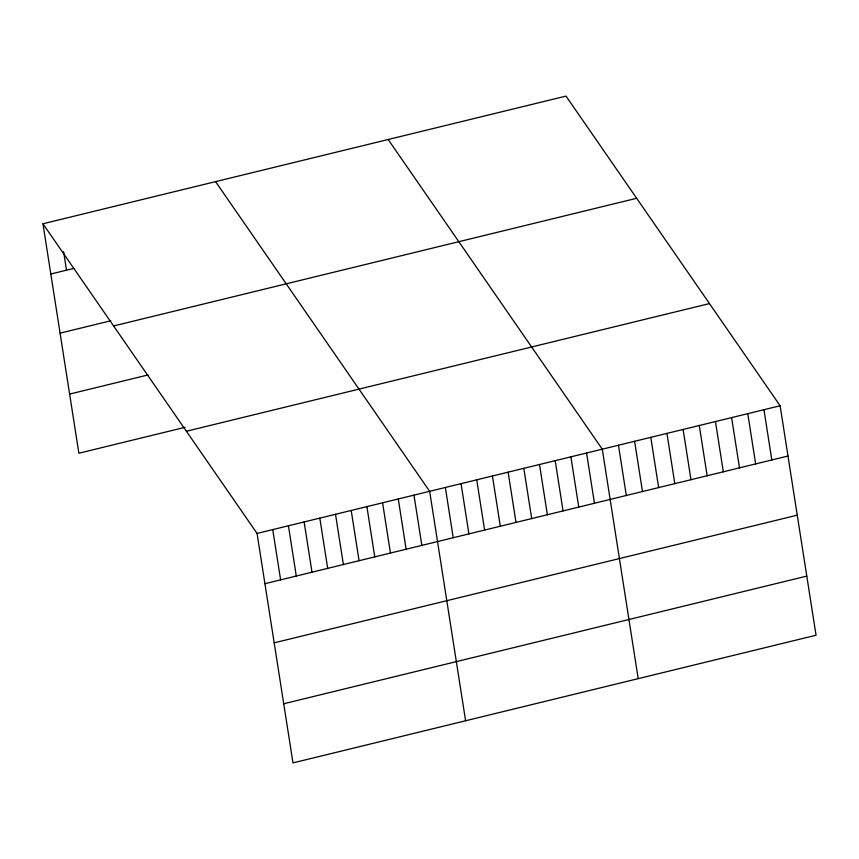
<?xml version="1.0" encoding="UTF-8"?>
<svg xmlns="http://www.w3.org/2000/svg" width="859" height="859" viewBox="0 0 859 859"><rect width="100%" height="100%" fill="white"/><g stroke="black" fill="none" stroke-linecap="round" stroke-linejoin="round"><path stroke-width="1.29" d="M42.95 223.769L566.017 96.101L780.122 405.77L816.05 635.231L292.983 762.899L257.056 533.439L42.95 223.769L78.878 453.23L185.104 427.299M50.821 274.01L73.756 268.416M60.076 333.152L110.779 320.783M113.603 325.958L636.669 198.289M69.622 394.088L148.081 374.932M186.392 431.25L709.47 303.581M257.056 533.439L780.122 405.77M264.916 583.691L787.982 456.022M274.182 642.833L797.249 515.164M283.717 703.757L806.794 576.099M388.171 139.502L602.277 449.182L638.205 678.642M215.566 181.636L429.661 491.316L465.599 720.765M763.952 409.722L771.822 459.973M747.781 413.662L755.652 463.914M731.61 417.614L739.481 467.865M715.45 421.554L723.321 471.806M699.28 425.506L707.15 475.757M683.109 429.446L690.98 479.698M666.949 433.398L674.809 483.649M650.778 437.338L658.649 487.59M634.608 441.29L642.478 491.541M618.448 445.23L626.308 495.482M586.579 453.015L594.449 503.256M570.891 456.838L578.762 507.089M555.204 460.671L563.064 510.922M539.506 464.504L547.376 514.745M523.818 468.327L531.689 518.578M508.12 472.16L515.991 522.412M492.432 475.993L500.303 526.234M476.734 479.827L484.605 530.067M461.047 483.649L468.917 533.901M445.359 487.483L453.219 537.723M413.974 495.138L421.844 545.39M398.275 498.972L406.146 549.223M382.588 502.805L390.458 553.046M366.89 506.627L374.76 556.879M351.202 510.461L359.073 560.712M335.515 514.294L343.375 564.535M319.816 518.117L327.687 568.368M304.129 521.95L312 572.201M288.431 525.783L296.301 576.024M272.743 529.616L280.614 579.857M63.609 251.676L66.508 270.188"/></g></svg>
